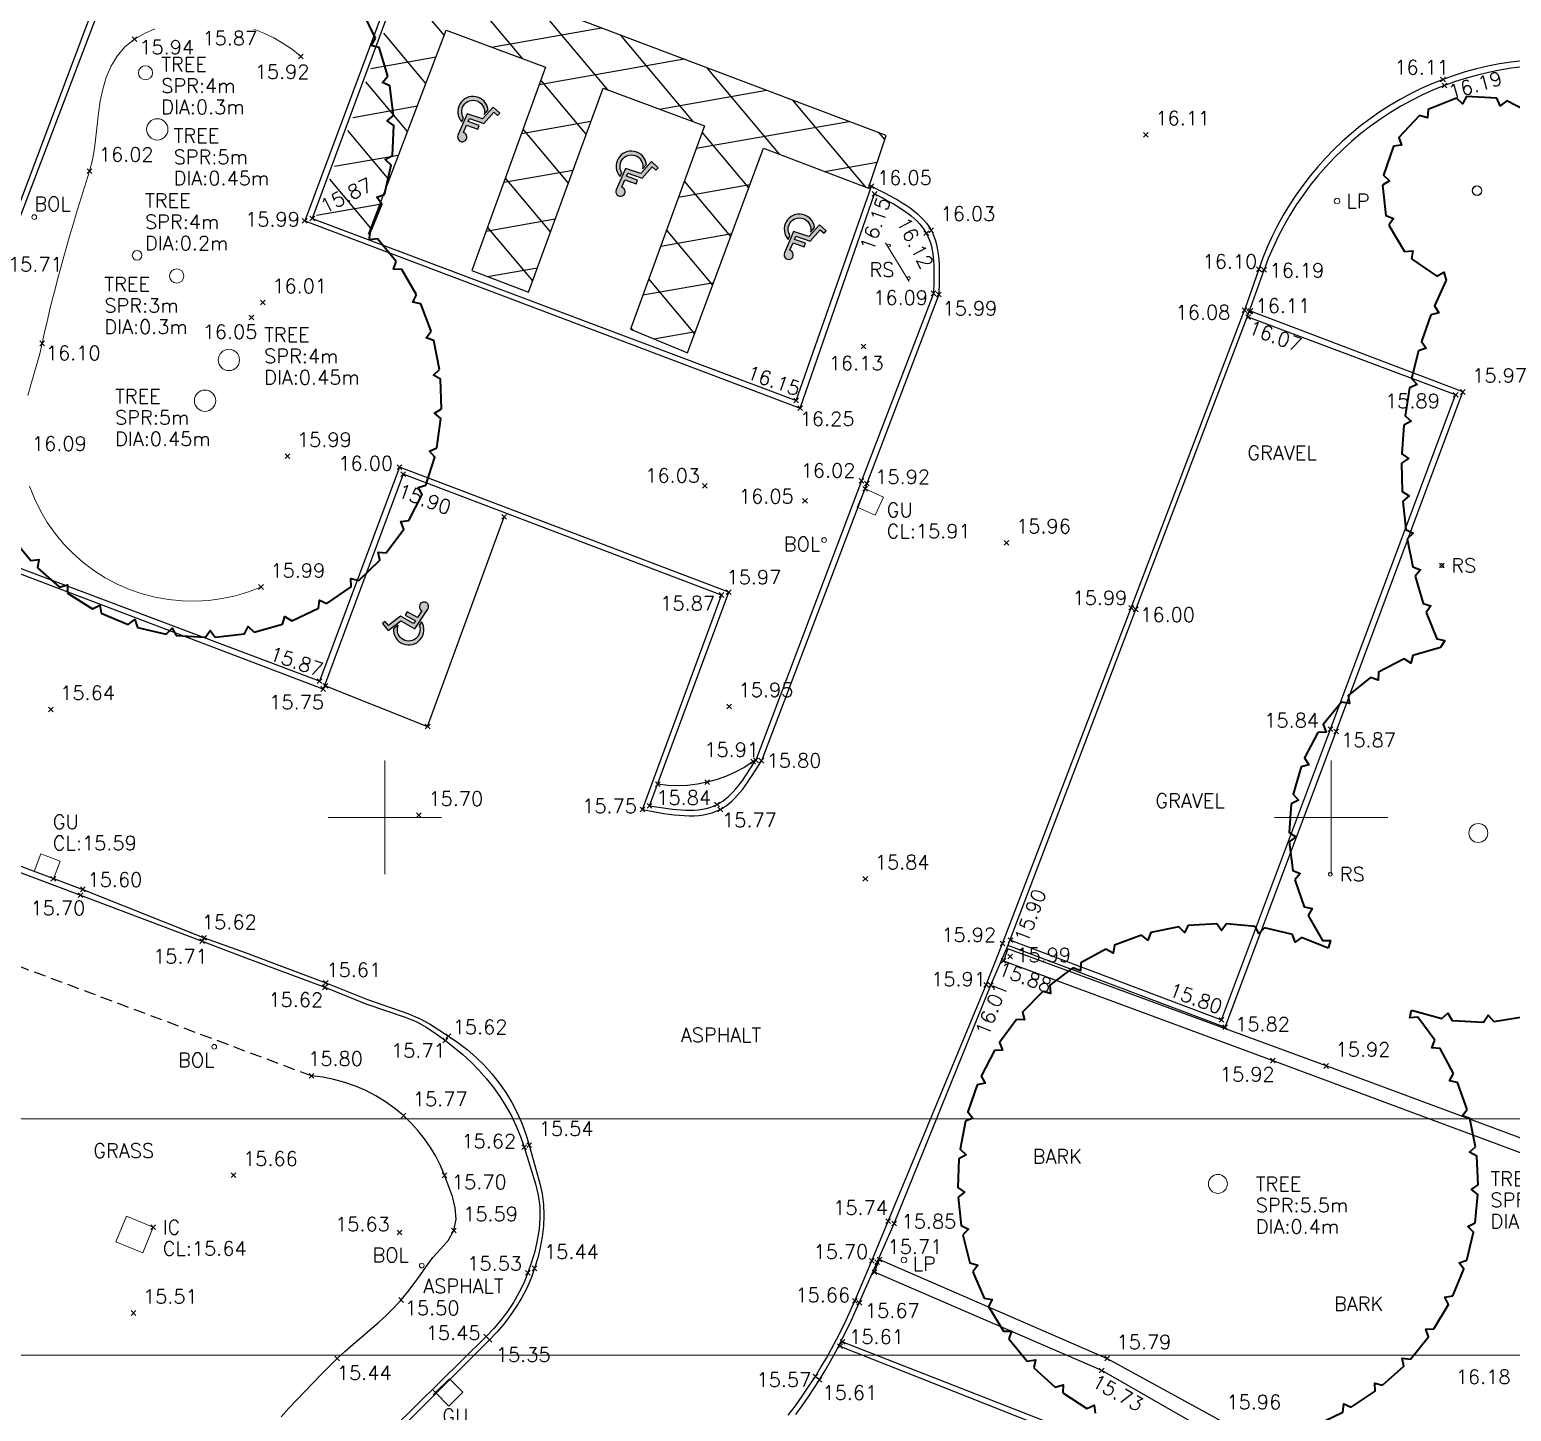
# Model space of a CAD drawing. Extents: x 521064 to 521635, y 174590 to 175241.
# Drawn here: x 521492.49 to 521523.81, y 174907.44 to 174936.65 of the extents above; entities that cross this region are included whole.
import ezdxf

# ---------------------------------------------------------------- set-up
doc = ezdxf.new("R2010")
doc.units = 0
doc.header["$PDMODE"] = 3
doc.header["$PDSIZE"] = 0.05
doc.linetypes.add('DASHED', pattern=[0.75, 0.5, -0.25])
doc.linetypes.add('HIDDEN', pattern=[0.375, 0.25, -0.125])
doc.layers.get('0').update_dxf_attribs({"linetype": 'CONTINUOUS', "lineweight": 18})
for name, color, linetype, lineweight in [('I031G_SURVEY-GRID', 7, 'CONTINUOUS', 18), ('I901G_TITLE-SHEET', 7, 'CONTINUOUS', 18), ('I910T_TXT-GEN-S', 7, 'CONTINUOUS', 13), ('I923G_SURVEY-POINT', 7, 'CONTINUOUS', 18), ('I923T_SURVEY-LEVEL', 7, 'CONTINUOUS', 13), ('I941G_TREE', 72, 'CONTINUOUS', 18), ('I941G_TREE-VEG', 6, 'CONTINUOUS', 35), ('I941T_TREE-TXT', 82, 'CONTINUOUS', 13), ('I952G_KERB', 5, 'CONTINUOUS', 25), ('I960G_COVER', 1, 'CONTINUOUS', 18), ('I960T_COVER-TXT', 1, 'CONTINUOUS', 13), ('I976G_ST-FURN', 220, 'CONTINUOUS', 18), ('I976T_ST-FURN-TXT', 220, 'CONTINUOUS', 13), ('I991G_SLOPE', 21, 'DASHED', 18)]:
    doc.layers.add(name, color=color, linetype=linetype, lineweight=lineweight)
for name, color, linetype in [('I940G_SURFACE', 200, 'HIDDEN'), ('I972G_WALL', 10, 'CONTINUOUS'), ('I997G_ROAD_MARKING', 7, 'CONTINUOUS')]:
    doc.layers.add(name, color=color, linetype=linetype)
doc.styles.add('MONOTXT', font='simplex.shx')

# ---------------------------------------------------------------- blocks, each defined once
blk = doc.blocks.new('Road Sign')
at = {"color": 0, "linetype": 'ByBlock'}
blk.add_polyline3d([(1.017, 0.036, 0), (-0.077, 0.036, 0)], dxfattribs=at)
for centre in [(0.001, -0.001), (0.923, -0.001)]:
    blk.add_circle(centre, 0.035, dxfattribs=at)

msp = doc.modelspace()

# ---------------------------------------------------------------- hatches: boundary and pattern name
at = {"layer": 'I997G_ROAD_MARKING'}
h = msp.add_hatch(dxfattribs=at)
h.set_pattern_fill('DIAMONDS', color=256, scale=0.15, angle=70, style=0)
h.paths.add_polyline_path([(521499.655, 174932.331), (521501.297, 174936.638), (521503.395, 174935.857), (521501.839, 174931.558), (521503.037, 174931.1), (521504.612, 174935.418), (521506.756, 174934.621), (521505.191, 174930.32), (521506.4, 174929.818), (521508.001, 174934.147), (521510.219, 174933.303), (521510.593, 174934.415), (521500.579, 174938.208), (521500.213, 174937.207), (521498.548, 174932.705)])
h = msp.add_hatch(color=256, dxfattribs=at)
h.paths.add_polyline_path([(521502.43, 174934.889), (521502.288, 174935.016), (521502.062, 174934.765), (521501.74, 174934.874), (521501.545, 174934.419, 0.693543), (521501.678, 174934.292, 0.696716), (521501.661, 174934.475), (521501.727, 174934.631), (521501.965, 174934.55), (521501.991, 174934.628), (521501.759, 174934.707), (521501.788, 174934.772), (521502.089, 174934.67), (521502.303, 174934.908), (521502.383, 174934.836)])
h.paths.add_polyline_path([(521502.097, 174934.861), (521502.183, 174934.957, 1.367716), (521501.625, 174934.703), (521501.662, 174934.789, -1.518743), (521502.097, 174934.861)])
h = msp.add_hatch(color=256, dxfattribs=at)
h.paths.add_polyline_path([(521505.776, 174933.734), (521505.634, 174933.861), (521505.408, 174933.61), (521505.086, 174933.719), (521504.891, 174933.264, 0.693543), (521505.024, 174933.137, 0.696716), (521505.007, 174933.32), (521505.073, 174933.476), (521505.311, 174933.395), (521505.337, 174933.473), (521505.105, 174933.552), (521505.134, 174933.617), (521505.435, 174933.515), (521505.649, 174933.753), (521505.729, 174933.681)])
h.paths.add_polyline_path([(521505.443, 174933.706), (521505.529, 174933.802, 1.367716), (521504.971, 174933.548), (521505.008, 174933.634, -1.518743), (521505.443, 174933.706)])
h = msp.add_hatch(color=256, dxfattribs=at)
h.paths.add_polyline_path([(521509.329, 174932.402), (521509.188, 174932.529), (521508.961, 174932.278), (521508.639, 174932.387), (521508.445, 174931.932, 0.693543), (521508.578, 174931.805, 0.696716), (521508.56, 174931.988), (521508.627, 174932.143), (521508.864, 174932.063), (521508.89, 174932.141), (521508.659, 174932.219), (521508.687, 174932.285), (521508.988, 174932.183), (521509.202, 174932.421), (521509.282, 174932.349)])
h.paths.add_polyline_path([(521508.996, 174932.374), (521509.082, 174932.47, 1.367716), (521508.525, 174932.216), (521508.561, 174932.302, -1.518743), (521508.996, 174932.374)])
h = msp.add_hatch(color=256, dxfattribs=at)
h.paths.add_polyline_path([(521499.953, 174924.099), (521500.069, 174923.948), (521500.337, 174924.154), (521500.634, 174923.988), (521500.908, 174924.4, 0.693543), (521500.801, 174924.549, 0.696716), (521500.785, 174924.366), (521500.691, 174924.225), (521500.472, 174924.347), (521500.432, 174924.275), (521500.645, 174924.156), (521500.605, 174924.097), (521500.328, 174924.252), (521500.074, 174924.057), (521500.009, 174924.142)])
h.paths.add_polyline_path([(521500.285, 174924.066), (521500.183, 174923.987, 1.367716), (521500.778, 174924.135), (521500.726, 174924.057, -1.518743), (521500.285, 174924.066)])

# ---------------------------------------------------------------- linework, layer by layer
at = {"layer": 'I031G_SURVEY-GRID'}
for p, q in [((521500, 174921.2), (521500, 174918.8)), ((521520, 174921.2), (521520, 174918.8)), ((521498.8, 174920), (521501.2, 174920)), ((521518.8, 174920), (521521.2, 174920))]:
    msp.add_line(p, q, dxfattribs=at)
at = {"layer": 'I901G_TITLE-SHEET'}
for points in [[(521634.62, 174908.628), (521426.02, 174908.628), (521426.02, 175072.828), (521634.62, 175072.828)], [(521634.62, 174749.428), (521426.02, 174749.428), (521426.02, 174913.628), (521634.62, 174913.628)]]:
    msp.add_lwpolyline(points, close=True, dxfattribs=at)
at = {"layer": 'I923G_SURVEY-POINT'}
for p in [(521494.709, 174936.452, 15.941), (521498.226, 174936.084, 15.922), (521522.364, 174935.6, 16.112), (521522.398, 174935.472, 16.194), (521516.085, 174934.431, 16.107), (521493.756, 174933.661, 16.017), (521510.282, 174933.341, 16.05), (521510.352, 174933.182, 16.147), (521498.467, 174932.659, 15.874), (521498.306, 174932.608, 15.986), (521511.444, 174932.347, 16.119), (521511.545, 174932.41, 16.03), (521518.47, 174931.589, 16.103), (521518.581, 174931.573, 16.189), (521511.594, 174931.077, 16.087), (521511.708, 174931.054, 15.994), (521497.422, 174930.884, 16.014), (521497.18, 174930.565, 16.052), (521518.169, 174930.723, 16.079), (521518.244, 174930.575, 16.066), (521518.27, 174930.688, 16.092), (521518.298, 174930.704, 16.114), (521492.758, 174930.021, 16.098), (521510.117, 174929.953, 16.132), (521522.631, 174928.931, 15.894), (521522.782, 174928.992, 15.969), (521508.692, 174928.812, 16.15), (521508.776, 174928.652, 16.251), (521497.943, 174927.635, 15.995), (521500.31, 174927.4, 15.996), (521500.389, 174927.257, 15.905), (521506.764, 174927.006, 16.033), (521510.074, 174927.113, 16.022), (521510.187, 174927.056, 15.919), (521508.88, 174926.693, 16.052), (521510.154, 174926.945, 15.906), (521502.519, 174926.353), (521513.141, 174925.804, 15.963), (521522.338, 174925.324, 15.852), (521497.382, 174924.869, 15.987), (521507.116, 174924.7, 15.873), (521507.267, 174924.758, 15.975), (521515.775, 174924.429, 15.988), (521515.869, 174924.397, 16.004), (521498.62, 174922.881, 15.866), (521498.698, 174922.713, 15.746), (521498.745, 174922.78), (521492.939, 174922.282, 15.641), (521507.276, 174922.344, 15.947), (521500.905, 174921.919), (521519.984, 174921.863, 15.836), (521520.107, 174921.813, 15.873), (521507.784, 174921.179, 15.894), (521507.838, 174921.21, 15.91), (521507.957, 174921.198, 15.802), (521506.814, 174920.741, 15.841), (521505.767, 174920.699, 15.852), (521505.445, 174920.164, 15.746), (521505.595, 174920.244, 15.844), (521507.02, 174920.271, 15.863), (521507.09, 174920.168, 15.77), (521500.721, 174920.044, 15.699), (521492.994, 174918.702, 15.592), (521510.155, 174918.701, 15.838), (521493.566, 174918.354, 15.696), (521493.617, 174918.478, 15.604), (521496.14, 174917.38, 15.713), (521496.181, 174917.453, 15.617), (521513.053, 174917.334, 15.92), (521513.221, 174917.405, 15.901), (521513.074, 174916.966, 15.878), (521513.215, 174917.057, 15.989), (521498.731, 174916.407, 15.621), (521498.753, 174916.499, 15.611), (521512.71, 174916.458, 15.913), (521512.805, 174916.455, 16.009), (521517.684, 174915.718, 15.797), (521517.761, 174915.562, 15.824), (521501.279, 174915.283, 15.71), (521501.342, 174915.377, 15.619), (521518.767, 174914.858, 15.918), (521498.448, 174914.534, 15.8), (521519.894, 174914.744, 15.92), (521500.392, 174913.694, 15.768), (521502.946, 174913.028, 15.616), (521503.053, 174913.069, 15.536), (521496.803, 174912.434, 15.663), (521501.261, 174912.433, 15.7), (521495.105, 174911.335, 15.639), (521510.636, 174911.464, 15.74), (521510.766, 174911.414, 15.851), (521500.31, 174911.223, 15.629), (521501.456, 174911.264, 15.588), (521503.165, 174910.467, 15.438), (521510.292, 174910.623, 15.703), (521510.346, 174910.385, 15.682), (521510.404, 174910.594, 15.724), (521510.453, 174910.651, 15.708), (521503.021, 174910.369, 15.53), (521500.344, 174909.797, 15.495), (521509.932, 174909.78, 15.659), (521494.689, 174909.522, 15.513), (521510.028, 174909.739, 15.667), (521502.142, 174909.027, 15.448), (521502.212, 174908.955, 15.35), (521509.619, 174908.823, 15.609), (521509.67, 174908.911, 15.614), (521498.995, 174908.558, 15.436), (521515.265, 174908.559, 15.793), (521515.15, 174908.304, 15.727), (521509.099, 174908.182, 15.573), (521509.185, 174908.111, 15.613), (521501.071, 174907.842, 15.281)]:
    msp.add_point(p, dxfattribs=at)
at = {"layer": 'I940G_SURFACE'}
for points in [[(521507.784, 174921.179, 15.894), (521507.605, 174921.062, 15.883), (521507.417, 174920.959, 15.873), (521507.222, 174920.871, 15.862), (521507.021, 174920.798, 15.852), (521506.814, 174920.741, 15.841), (521506.607, 174920.701, 15.843), (521506.398, 174920.676, 15.845), (521506.187, 174920.668, 15.847), (521505.977, 174920.676, 15.85), (521505.767, 174920.699, 15.852)], [(521497.807, 174907.328, 15.385), (521497.972, 174907.507, 15.392), (521498.139, 174907.686, 15.4), (521498.307, 174907.864, 15.407), (521498.476, 174908.04, 15.414), (521498.647, 174908.215, 15.421), (521498.82, 174908.388, 15.429), (521498.995, 174908.558, 15.436), (521499.162, 174908.714, 15.443), (521499.334, 174908.865, 15.451), (521499.509, 174909.014, 15.458), (521499.683, 174909.163, 15.465), (521499.856, 174909.313, 15.473), (521500.025, 174909.468, 15.48), (521500.189, 174909.628, 15.488), (521500.344, 174909.797, 15.495), (521500.486, 174909.97, 15.503), (521500.621, 174910.149, 15.512), (521500.752, 174910.33, 15.52), (521500.883, 174910.512, 15.528), (521501.016, 174910.692, 15.537), (521501.175, 174910.872, 15.554), (521501.336, 174911.054, 15.571), (521501.456, 174911.264, 15.588), (521501.504, 174911.503, 15.611), (521501.489, 174911.746, 15.633), (521501.43, 174911.983, 15.655), (521501.348, 174912.21, 15.678), (521501.261, 174912.433, 15.7), (521501.176, 174912.637, 15.71), (521501.077, 174912.834, 15.719), (521500.964, 174913.024, 15.729), (521500.838, 174913.205, 15.739), (521500.7, 174913.378, 15.749), (521500.551, 174913.541, 15.759), (521500.392, 174913.694, 15.768), (521500.209, 174913.847, 15.772), (521500.014, 174913.988, 15.775), (521499.81, 174914.113, 15.779), (521499.598, 174914.224, 15.782), (521499.378, 174914.319, 15.786), (521499.152, 174914.398, 15.789), (521498.921, 174914.461, 15.793), (521498.686, 174914.506, 15.796), (521498.448, 174914.534, 15.8), (521490.526, 174917.503, 15.774)]]:
    msp.add_polyline3d(points, dxfattribs=at)
at = {"layer": 'I941G_TREE'}
for centre, radius in [((521494.942, 174935.74), 0.15), ((521495.19, 174934.544), 0.225), ((521523.082, 174933.25), 0.1), ((521523.084, 174933.247), 0.1), ((521494.763, 174931.881), 0.1), ((521495.602, 174931.444), 0.15), ((521496.704, 174929.67), 0.225), ((521496.2, 174928.808), 0.225), ((521523.11, 174919.669), 0.2), ((521517.607, 174912.251), 0.2)]:
    msp.add_circle(centre, radius, dxfattribs=at)
at = {"layer": 'I941G_TREE-VEG'}
for points in [[(521499.805, 174936.469), (521499.525, 174937.035), (521499.352, 174937.053), (521499.416, 174937.215)], [(521500.062, 174935.667), (521499.882, 174936.273), (521499.714, 174936.32), (521499.805, 174936.469)], [(521500.181, 174934.834), (521500.105, 174935.461), (521499.947, 174935.536), (521500.062, 174935.667)], [(521522.646, 174935.202), (521522.048, 174934.961), (521522.036, 174934.787), (521521.87, 174934.84)], [(521523.503, 174935.205), (521522.859, 174935.237), (521522.775, 174935.084), (521522.646, 174935.202)], [(521524.282, 174934.85), (521523.711, 174935.148), (521523.571, 174935.044), (521523.503, 174935.205)], [(521500.159, 174933.993), (521500.189, 174934.624), (521500.046, 174934.724), (521500.181, 174934.834)], [(521521.87, 174934.84), (521521.427, 174934.371), (521521.489, 174934.208), (521521.316, 174934.187)], [(521499.996, 174933.167), (521500.132, 174933.784), (521500.008, 174933.907), (521500.159, 174933.993)], [(521521.316, 174934.187), (521521.109, 174933.576), (521521.234, 174933.454), (521521.086, 174933.361)], [(521521.086, 174933.361), (521521.154, 174932.72), (521521.318, 174932.661), (521521.222, 174932.516)], [(521499.697, 174932.381), (521499.934, 174932.966), (521499.833, 174933.108), (521499.996, 174933.167)], [(521500.24, 174931.754), (521499.843, 174932.232), (521499.671, 174932.209), (521499.697, 174932.381)], [(521521.222, 174932.516), (521521.552, 174931.962), (521521.726, 174931.977), (521521.7, 174931.805)], [(521500.671, 174931.046), (521500.358, 174931.583), (521500.185, 174931.589), (521500.24, 174931.754)], [(521521.7, 174931.805), (521522.231, 174931.44), (521522.383, 174931.526), (521522.431, 174931.359)], [(521522.431, 174931.359), (521522.181, 174930.811), (521522.273, 174930.665), (521522.106, 174930.624)], [(521500.979, 174930.276), (521500.76, 174930.858), (521500.59, 174930.892), (521500.671, 174931.046)], [(521522.106, 174930.624), (521521.906, 174930.056), (521522.01, 174929.92), (521521.848, 174929.864)], [(521501.156, 174929.466), (521501.036, 174930.077), (521500.874, 174930.138), (521500.979, 174930.276)], [(521521.848, 174929.864), (521521.699, 174929.28), (521521.815, 174929.153), (521521.658, 174929.083)], [(521501.197, 174928.638), (521501.179, 174929.26), (521501.03, 174929.348), (521501.156, 174929.466)], [(521521.658, 174929.083), (521521.562, 174928.489), (521521.689, 174928.373), (521521.538, 174928.289)], [(521501.1, 174927.815), (521501.186, 174928.431), (521501.052, 174928.542), (521501.197, 174928.638)], [(521521.538, 174928.289), (521521.496, 174927.688), (521521.632, 174927.584), (521521.49, 174927.487)], [(521500.869, 174927.019), (521501.055, 174927.612), (521500.942, 174927.744), (521501.1, 174927.815)], [(521521.49, 174927.487), (521521.501, 174926.885), (521521.647, 174926.794), (521521.514, 174926.685)], [(521500.509, 174926.272), (521500.791, 174926.827), (521500.701, 174926.975), (521500.869, 174927.019)], [(521521.514, 174926.685), (521521.579, 174926.086), (521521.732, 174926.007), (521521.609, 174925.887)], [(521500.031, 174925.595), (521500.4, 174926.095), (521500.336, 174926.257), (521500.509, 174926.272)], [(521492.124, 174925.911), (521492.516, 174925.427), (521492.688, 174925.448), (521492.659, 174925.277)], [(521521.609, 174925.887), (521521.727, 174925.296), (521521.886, 174925.232), (521521.775, 174925.101)], [(521499.447, 174925.006), (521499.894, 174925.439), (521499.858, 174925.608), (521500.031, 174925.595)], [(521492.659, 174925.277), (521493.125, 174924.865), (521493.291, 174924.914), (521493.291, 174924.741)], [(521498.775, 174924.522), (521499.287, 174924.875), (521499.279, 174925.048), (521499.447, 174925.006)], [(521521.775, 174925.101), (521521.945, 174924.523), (521522.109, 174924.473), (521522.01, 174924.333)], [(521493.291, 174924.741), (521493.818, 174924.411), (521493.974, 174924.487), (521494.003, 174924.316)], [(521498.031, 174924.155), (521498.595, 174924.419), (521498.616, 174924.591), (521498.775, 174924.522)], [(521494.003, 174924.316), (521494.578, 174924.078), (521494.719, 174924.179), (521494.775, 174924.015)], [(521497.237, 174923.916), (521497.837, 174924.083), (521497.886, 174924.249), (521498.031, 174924.155)], [(521522.01, 174924.333), (521522.231, 174923.773), (521522.399, 174923.738), (521522.313, 174923.589)], [(521494.775, 174924.015), (521495.381, 174923.875), (521495.504, 174923.998), (521495.587, 174923.845)], [(521495.587, 174923.845), (521496.208, 174923.808), (521496.308, 174923.949), (521496.415, 174923.812)], [(521496.415, 174923.812), (521497.034, 174923.878), (521497.109, 174924.033), (521497.237, 174923.916)], [(521522.313, 174923.589), (521521.729, 174923.424), (521521.686, 174923.257), (521521.541, 174923.349)], [(521521.541, 174923.349), (521521.002, 174923.069), (521520.993, 174922.898), (521520.833, 174922.958)], [(521520.833, 174922.958), (521520.361, 174922.576), (521520.387, 174922.406), (521520.218, 174922.433)], [(521520.218, 174922.433), (521519.833, 174921.964), (521519.893, 174921.803), (521519.721, 174921.795)], [(521519.721, 174921.795), (521519.439, 174921.258), (521519.529, 174921.112), (521519.363, 174921.07)], [(521519.363, 174921.07), (521519.194, 174920.487), (521519.312, 174920.363), (521519.158, 174920.288)], [(521519.158, 174920.288), (521519.11, 174919.683), (521519.25, 174919.585), (521519.114, 174919.481)], [(521519.114, 174919.481), (521519.189, 174918.878), (521519.346, 174918.811), (521519.234, 174918.681)], [(521519.234, 174918.681), (521519.428, 174918.106), (521519.596, 174918.071), (521519.512, 174917.922)], [(521516.781, 174917.689), (521516.187, 174917.565), (521516.129, 174917.403), (521515.993, 174917.509)], [(521517.586, 174917.751), (521516.981, 174917.716), (521516.899, 174917.564), (521516.781, 174917.689)], [(521518.392, 174917.695), (521517.789, 174917.748), (521517.685, 174917.611), (521517.586, 174917.751)], [(521519.181, 174917.521), (521518.592, 174917.663), (521518.47, 174917.542), (521518.392, 174917.695)], [(521519.512, 174917.922), (521519.817, 174917.397), (521519.989, 174917.397), (521519.937, 174917.234)], [(521515.993, 174917.509), (521515.424, 174917.3), (521515.39, 174917.131), (521515.24, 174917.216)], [(521519.937, 174917.234), (521519.374, 174917.46), (521519.236, 174917.358), (521519.181, 174917.521)], [(521515.24, 174917.216), (521514.708, 174916.925), (521514.699, 174916.754), (521514.538, 174916.816)], [(521514.538, 174916.816), (521514.055, 174916.45), (521514.071, 174916.279), (521513.903, 174916.317)], [(521513.903, 174916.317), (521513.478, 174915.884), (521513.519, 174915.717), (521513.347, 174915.73)], [(521522.194, 174915.287), (521521.832, 174915.773), (521521.66, 174915.759), (521521.699, 174915.926)], [(521521.699, 174915.926), (521522.337, 174915.745), (521522.469, 174915.863), (521522.555, 174915.708)], [(521522.555, 174915.708), (521523.218, 174915.671), (521523.32, 174915.815), (521523.438, 174915.683)], [(521523.438, 174915.683), (521524.093, 174915.792), (521524.161, 174915.955), (521524.306, 174915.852)], [(521513.347, 174915.73), (521512.99, 174915.24), (521513.055, 174915.081), (521512.883, 174915.069)], [(521522.589, 174914.582), (521522.302, 174915.116), (521522.13, 174915.127), (521522.194, 174915.287)], [(521512.883, 174915.069), (521512.602, 174914.532), (521512.69, 174914.384), (521512.522, 174914.346)], [(521522.877, 174913.827), (521522.671, 174914.398), (521522.503, 174914.433), (521522.589, 174914.582)], [(521512.522, 174914.346), (521512.322, 174913.774), (521512.43, 174913.64), (521512.27, 174913.578)], [(521512.27, 174913.578), (521512.156, 174912.983), (521512.283, 174912.867), (521512.133, 174912.782)], [(521523.051, 174913.038), (521522.931, 174913.633), (521522.77, 174913.693), (521522.877, 174913.827)], [(521523.107, 174912.232), (521523.076, 174912.838), (521522.925, 174912.921), (521523.051, 174913.038)], [(521512.133, 174912.782), (521512.108, 174912.177), (521512.25, 174912.08), (521512.114, 174911.974)], [(521523.045, 174911.427), (521523.103, 174912.03), (521522.966, 174912.134), (521523.107, 174912.232)], [(521512.114, 174911.974), (521512.178, 174911.372), (521512.333, 174911.297), (521512.214, 174911.173)], [(521522.866, 174910.639), (521523.011, 174911.228), (521522.891, 174911.351), (521523.045, 174911.427)], [(521512.214, 174911.173), (521512.365, 174910.586), (521512.53, 174910.534), (521512.43, 174910.394)], [(521522.573, 174909.886), (521522.803, 174910.447), (521522.702, 174910.586), (521522.866, 174910.639)], [(521512.43, 174910.394), (521512.666, 174909.836), (521512.836, 174909.809), (521512.758, 174909.656)], [(521522.172, 174909.184), (521522.482, 174909.705), (521522.403, 174909.858), (521522.573, 174909.886)], [(521512.758, 174909.656), (521513.073, 174909.138), (521513.245, 174909.136), (521513.191, 174908.973)], [(521521.674, 174908.548), (521522.057, 174909.018), (521522.001, 174909.181), (521522.172, 174909.184)], [(521513.191, 174908.973), (521513.578, 174908.507), (521513.749, 174908.531), (521513.719, 174908.362)], [(521521.087, 174907.993), (521521.535, 174908.401), (521521.503, 174908.57), (521521.674, 174908.548)], [(521513.719, 174908.362), (521514.17, 174907.957), (521514.335, 174908.006), (521514.331, 174907.834)], [(521520.426, 174907.529), (521520.929, 174907.868), (521520.922, 174908.039), (521521.087, 174907.993)], [(521514.331, 174907.834), (521514.837, 174907.5), (521514.993, 174907.572), (521515.013, 174907.402)], [(521519.704, 174907.167), (521520.25, 174907.428), (521520.269, 174907.599), (521520.426, 174907.529)]]:
    msp.add_lwpolyline(points, dxfattribs=at)
at = {"layer": 'I952G_KERB'}
for points in [[(521500.389, 174927.257, 15.905), (521498.698, 174922.713, 15.746), (521491.539, 174925.429, 15.629), (521491.335, 174925.523, 15.629), (521491.145, 174925.642, 15.628), (521490.972, 174925.783, 15.628), (521490.816, 174925.944, 15.627), (521490.679, 174926.121, 15.627), (521490.562, 174926.312, 15.626), (521490.465, 174926.513, 15.626), (521490.388, 174926.723, 15.623), (521490.334, 174926.941, 15.621), (521490.304, 174927.163, 15.618), (521490.298, 174927.387, 15.616), (521490.317, 174927.611, 15.613), (521490.361, 174927.831, 15.611), (521490.428, 174928.045, 15.608), (521491.915, 174931.988, 15.604), (521493.927, 174937.351, 15.6)], [(521500.31, 174927.4, 15.996), (521498.62, 174922.881, 15.866), (521491.58, 174925.531, 15.733), (521491.355, 174925.637, 15.732), (521491.149, 174925.777, 15.731), (521490.965, 174925.946, 15.729), (521490.807, 174926.138, 15.728), (521490.674, 174926.349, 15.727), (521490.568, 174926.573, 15.725), (521490.49, 174926.802, 15.723), (521490.442, 174927.04, 15.721), (521490.424, 174927.282, 15.719), (521490.436, 174927.524, 15.717), (521490.478, 174927.763, 15.715), (521490.548, 174927.995, 15.712), (521492.019, 174931.967, 15.707), (521494.042, 174937.286, 15.693)], [(521500.006, 174937.162, 15.857), (521498.306, 174932.608, 15.986), (521508.776, 174928.652, 16.251), (521510.352, 174933.182, 16.147)], [(521500.156, 174937.229, 15.767), (521498.467, 174932.659, 15.874), (521508.692, 174928.812, 16.15), (521510.282, 174933.341, 16.05)], [(521524.047, 174935.993, 16.12), (521523.801, 174935.964, 16.119), (521523.556, 174935.926, 16.118), (521523.313, 174935.879, 16.117), (521523.072, 174935.823, 16.116), (521522.833, 174935.758, 16.114), (521522.597, 174935.683, 16.113), (521522.364, 174935.6, 16.112), (521522.13, 174935.507, 16.112), (521521.901, 174935.405, 16.111), (521521.676, 174935.295, 16.111), (521521.455, 174935.175, 16.111), (521521.239, 174935.048, 16.11), (521521.027, 174934.912, 16.11), (521520.822, 174934.769, 16.109), (521520.621, 174934.617, 16.109), (521520.427, 174934.458, 16.109), (521520.239, 174934.292, 16.108), (521520.057, 174934.119, 16.108), (521519.883, 174933.938, 16.107), (521519.715, 174933.752, 16.107), (521519.554, 174933.559, 16.106), (521519.401, 174933.36, 16.106), (521519.256, 174933.155, 16.106), (521519.118, 174932.945, 16.105), (521518.989, 174932.73, 16.105), (521518.868, 174932.51, 16.104), (521518.755, 174932.286, 16.104), (521518.651, 174932.057, 16.103), (521518.556, 174931.825, 16.103), (521518.47, 174931.589, 16.103)], [(521524.047, 174935.865, 16.205), (521523.806, 174935.835, 16.203), (521523.567, 174935.797, 16.202), (521523.328, 174935.749, 16.2), (521523.092, 174935.693, 16.199), (521522.858, 174935.628, 16.197), (521522.626, 174935.554, 16.196), (521522.398, 174935.472, 16.194), (521522.161, 174935.376, 16.194), (521521.927, 174935.271, 16.194), (521521.698, 174935.157, 16.193), (521521.474, 174935.034, 16.193), (521521.255, 174934.902, 16.193), (521521.041, 174934.762, 16.193), (521520.832, 174934.613, 16.193), (521520.63, 174934.456, 16.192), (521520.434, 174934.292, 16.192), (521520.244, 174934.12, 16.192), (521520.062, 174933.941, 16.192), (521519.886, 174933.754, 16.191), (521519.718, 174933.561, 16.191), (521519.558, 174933.362, 16.191), (521519.406, 174933.156, 16.191), (521519.262, 174932.945, 16.191), (521519.126, 174932.728, 16.19), (521518.999, 174932.506, 16.19), (521518.881, 174932.279, 16.19), (521518.772, 174932.047, 16.19), (521518.672, 174931.812, 16.19), (521518.581, 174931.573, 16.189)], [(521518.47, 174931.589, 16.103), (521518.169, 174930.723, 16.079)], [(521518.27, 174930.688, 16.092), (521518.581, 174931.573, 16.189)], [(521511.594, 174931.077, 16.087), (521510.074, 174927.113, 16.022), (521507.838, 174921.21, 15.91)], [(521511.708, 174931.054, 15.994), (521510.187, 174927.056, 15.919), (521507.957, 174921.198, 15.802)], [(521508.525, 174907.363, 15.538), (521508.676, 174907.562, 15.547), (521508.822, 174907.765, 15.556), (521508.963, 174907.972, 15.564), (521509.099, 174908.182, 15.573), (521509.217, 174908.374, 15.584), (521509.331, 174908.568, 15.595), (521509.441, 174908.765, 15.605), (521509.547, 174908.964, 15.616), (521509.649, 174909.166, 15.627), (521509.748, 174909.369, 15.638), (521509.842, 174909.574, 15.649), (521509.932, 174909.78, 15.659), (521510.292, 174910.623, 15.703), (521510.636, 174911.464, 15.74), (521512.71, 174916.458, 15.913), (521513.053, 174917.334, 15.92), (521515.775, 174924.429, 15.988), (521518.169, 174930.723, 16.079)], [(521508.689, 174907.379, 15.577), (521508.819, 174907.559, 15.586), (521508.944, 174907.741, 15.595), (521509.067, 174907.925, 15.604), (521509.185, 174908.111, 15.613), (521509.304, 174908.307, 15.62), (521509.419, 174908.506, 15.627), (521509.529, 174908.707, 15.633), (521509.636, 174908.91, 15.64), (521509.739, 174909.115, 15.647), (521509.838, 174909.322, 15.654), (521509.935, 174909.53, 15.661), (521510.028, 174909.739, 15.667), (521510.404, 174910.594, 15.724), (521510.766, 174911.414, 15.851), (521512.805, 174916.455, 16.009), (521513.167, 174917.284, 15.934), (521515.869, 174924.397, 16.004), (521518.27, 174930.688, 16.092)], [(521513.178, 174917.291, 15.941), (521517.761, 174915.562, 15.824), (521520.107, 174921.813, 15.873), (521522.782, 174928.992, 15.969), (521518.298, 174930.704, 16.114)], [(521513.221, 174917.405, 15.901), (521517.684, 174915.718, 15.797), (521519.984, 174921.863, 15.836), (521522.631, 174928.931, 15.894), (521518.244, 174930.575, 16.066)], [(521505.595, 174920.244, 15.844), (521507.267, 174924.758, 15.975), (521500.31, 174927.4, 15.996)], [(521505.445, 174920.164, 15.746), (521507.116, 174924.7, 15.873), (521500.389, 174927.257, 15.905)], [(521486.305, 174921.087, 15.615), (521493.566, 174918.354, 15.696), (521496.14, 174917.38, 15.713), (521497.008, 174917.05, 15.619), (521498.731, 174916.407, 15.621), (521499.6, 174916.055, 15.719), (521500.453, 174915.769, 15.712), (521500.676, 174915.678, 15.712), (521500.886, 174915.559, 15.711), (521501.085, 174915.425, 15.71), (521501.279, 174915.283, 15.71), (521501.467, 174915.138, 15.702), (521501.649, 174914.985, 15.694), (521501.823, 174914.824, 15.686), (521501.989, 174914.654, 15.679), (521502.146, 174914.475, 15.671), (521502.294, 174914.289, 15.663), (521502.432, 174914.096, 15.655), (521502.559, 174913.895, 15.647), (521502.675, 174913.687, 15.64), (521502.778, 174913.473, 15.632), (521502.869, 174913.253, 15.624), (521502.946, 174913.028, 15.616), (521503.186, 174912.251, 15.61), (521503.243, 174912.016, 15.6), (521503.273, 174911.777, 15.59), (521503.277, 174911.536, 15.58), (521503.259, 174911.296, 15.57), (521503.221, 174911.059, 15.56), (521503.167, 174910.825, 15.55), (521503.1, 174910.595, 15.54), (521503.021, 174910.369, 15.53), (521502.934, 174910.155, 15.518), (521502.832, 174909.948, 15.506), (521502.718, 174909.747, 15.495), (521502.59, 174909.555, 15.483), (521502.452, 174909.37, 15.471), (521502.302, 174909.194, 15.46), (521502.142, 174909.027, 15.448), (521498.22, 174905.155, 15.29)], [(521486.364, 174921.199, 15.521), (521493.617, 174918.478, 15.604), (521496.181, 174917.453, 15.617), (521497.051, 174917.144, 15.61), (521498.753, 174916.499, 15.611), (521499.634, 174916.148, 15.624), (521500.488, 174915.85, 15.616), (521500.75, 174915.744, 15.617), (521500.945, 174915.638, 15.618), (521501.143, 174915.506, 15.619), (521501.342, 174915.377, 15.619), (521501.546, 174915.241, 15.612), (521501.74, 174915.092, 15.605), (521501.925, 174914.931, 15.598), (521502.1, 174914.759, 15.592), (521502.263, 174914.577, 15.585), (521502.415, 174914.384, 15.578), (521502.554, 174914.183, 15.571), (521502.681, 174913.973, 15.564), (521502.795, 174913.756, 15.557), (521502.895, 174913.533, 15.55), (521502.981, 174913.303, 15.543), (521503.053, 174913.069, 15.536), (521503.273, 174912.262, 15.52), (521503.322, 174912.039, 15.509), (521503.351, 174911.813, 15.499), (521503.359, 174911.585, 15.489), (521503.35, 174911.357, 15.479), (521503.324, 174911.13, 15.468), (521503.283, 174910.906, 15.458), (521503.23, 174910.685, 15.448), (521503.165, 174910.467, 15.438), (521503.089, 174910.255, 15.427), (521502.998, 174910.048, 15.416), (521502.894, 174909.848, 15.405), (521502.778, 174909.654, 15.394), (521502.651, 174909.468, 15.383), (521502.514, 174909.289, 15.372), (521502.367, 174909.118, 15.361), (521502.212, 174908.955, 15.35), (521498.333, 174905.072, 15.183)], [(521509.67, 174908.911, 15.614), (521514.227, 174907.129, 15.668), (521510.647, 174902.107, 15.499), (521505.601, 174897.307, 15.344), (521502.926, 174901.09, 15.249)], [(521509.619, 174908.823, 15.609), (521514.083, 174907.055, 15.65), (521510.523, 174902.174, 15.453), (521505.606, 174897.473, 15.325), (521503.004, 174901.175, 15.242)]]:
    msp.add_polyline3d(points, dxfattribs=at)
for points in [[(521510.282, 174933.341, 16.05), (521511.545, 174932.41, 16.03), (521511.708, 174931.054, 15.994)], [(521510.352, 174933.182, 16.147), (521511.444, 174932.347, 16.119), (521511.594, 174931.077, 16.087)], [(521505.445, 174920.164, 15.746), (521507.09, 174920.168, 15.77), (521507.957, 174921.198, 15.802)], [(521505.595, 174920.244, 15.844), (521507.02, 174920.271, 15.863), (521507.838, 174921.21, 15.91)]]:
    msp.add_spline(points, degree=3, dxfattribs=at)
at = {"layer": 'I960G_COVER'}
for points in [[(521510.154, 174926.945, 15.906), (521510.539, 174926.772, 15.912), (521510.364, 174926.385, 15.913), (521509.979, 174926.558, 15.907)], [(521492.994, 174918.702, 15.592), (521492.588, 174918.858, 15.597), (521492.731, 174919.231, 15.597), (521493.137, 174919.076, 15.592)], [(521495.105, 174911.335, 15.639), (521494.539, 174911.569, 15.644), (521494.316, 174911.029, 15.616), (521494.882, 174910.795, 15.612)], [(521501.071, 174907.842, 15.281), (521501.368, 174908.133, 15.292), (521501.648, 174907.848, 15.292), (521501.351, 174907.556, 15.281)]]:
    msp.add_polyline3d(points, close=True, dxfattribs=at)
at = {"layer": 'I972G_WALL'}
for points in [[(521527.267, 174912.005, 15.995), (521519.894, 174914.744, 15.92), (521513.166, 174917.218, 15.848), (521513.074, 174916.966, 15.878), (521518.767, 174914.858, 15.918), (521527.136, 174911.746, 16.09)], [(521534.859, 174903.109, 16.252), (521532.999, 174898.668, 16.264), (521528.925, 174900.594, 16.282), (521524.172, 174902.968, 16.23), (521519.711, 174905.69, 16.056), (521515.15, 174908.304, 15.727), (521510.346, 174910.385, 15.682), (521510.453, 174910.651, 15.708), (521515.265, 174908.559, 15.793), (521517.587, 174907.289, 15.962), (521519.86, 174905.936, 16.075), (521524.333, 174903.205, 16.255), (521531.309, 174899.797, 16.242), (521532.853, 174899.054, 16.298), (521534.591, 174903.204, 16.263)]]:
    msp.add_polyline3d(points, dxfattribs=at)
at = {"layer": 'I976G_ST-FURN'}
for centre, radius in [((521520.124, 174933.029, 16.165), 0.06), ((521492.59, 174932.689, 15.777), 0.05), ((521509.284, 174925.86, 15.967), 0.05), ((521522.338, 174925.324, 15.852), 0.04), ((521519.983, 174918.799, 15.812), 0.04), ((521496.395, 174915.15, 15.791), 0.05), ((521500.779, 174910.525, 15.503), 0.05), ((521510.972, 174910.642, 15.745), 0.06)]:
    msp.add_circle(centre, radius, dxfattribs=at)
at = {"layer": 'I991G_SLOPE'}
for points in [[(521495.138, 174936.669, 15.921), (521494.917, 174936.573, 15.931), (521494.709, 174936.452, 15.941), (521494.507, 174936.288, 15.948), (521494.343, 174936.093, 15.954), (521494.212, 174935.875, 15.96), (521494.112, 174935.64, 15.967), (521494.038, 174935.393, 15.973), (521493.985, 174935.141, 15.979), (521493.948, 174934.886, 15.986), (521493.919, 174934.632, 15.992), (521493.892, 174934.383, 15.998), (521493.861, 174934.137, 16.005), (521493.818, 174933.897, 16.011), (521493.756, 174933.661, 16.017), (521493.686, 174933.436, 16.022), (521493.617, 174933.21, 16.027), (521493.547, 174932.985, 16.032), (521493.479, 174932.759, 16.037), (521493.411, 174932.533, 16.043), (521493.344, 174932.306, 16.048), (521493.278, 174932.08, 16.053), (521493.214, 174931.853, 16.058), (521493.15, 174931.625, 16.063), (521493.089, 174931.397, 16.068), (521493.029, 174931.169, 16.073), (521492.97, 174930.94, 16.078), (521492.914, 174930.711, 16.083), (521492.86, 174930.482, 16.088), (521492.807, 174930.251, 16.093), (521492.758, 174930.021, 16.098), (521492.706, 174929.799, 16.097), (521492.647, 174929.579, 16.097), (521492.583, 174929.36, 16.096), (521492.519, 174929.14, 16.095), (521492.457, 174928.918, 16.094)], [(521498.226, 174936.084, 15.922), (521498.045, 174936.229, 15.916), (521497.854, 174936.361, 15.91), (521497.654, 174936.477, 15.904), (521497.445, 174936.579, 15.899), (521497.229, 174936.664, 15.893)], [(521492.489, 174927.001, 16.079), (521492.595, 174926.737, 16.075), (521492.721, 174926.481, 16.07), (521492.866, 174926.236, 16.066), (521493.03, 174926.003, 16.062), (521493.211, 174925.783, 16.057), (521493.41, 174925.578, 16.053), (521493.623, 174925.39, 16.049), (521493.851, 174925.218, 16.044), (521494.091, 174925.065, 16.04), (521494.343, 174924.931, 16.035), (521494.604, 174924.817, 16.031), (521494.873, 174924.724, 16.027), (521495.149, 174924.653, 16.022), (521495.429, 174924.602, 16.018), (521495.713, 174924.574, 16.014), (521495.998, 174924.569, 16.009), (521496.282, 174924.585, 16.005), (521496.565, 174924.623, 16), (521496.843, 174924.684, 15.996), (521497.116, 174924.766, 15.992), (521497.382, 174924.869, 15.987)]]:
    msp.add_polyline3d(points, dxfattribs=at)
at = {"layer": 'I997G_ROAD_MARKING'}
for points in [[(521499.655, 174932.331), (521501.297, 174936.638), (521503.395, 174935.857), (521501.839, 174931.558), (521503.037, 174931.1), (521504.612, 174935.418), (521506.756, 174934.621), (521505.191, 174930.32), (521506.4, 174929.818), (521508.001, 174934.147), (521510.219, 174933.303), (521510.593, 174934.415), (521500.579, 174938.208), (521500.213, 174937.207)], [(521498.745, 174922.78), (521500.905, 174921.919), (521502.519, 174926.353)]]:
    msp.add_lwpolyline(points, dxfattribs=at)
for points in [[(521502.097, 174934.861), (521502.183, 174934.957, 1.367716), (521501.625, 174934.703), (521501.662, 174934.789, -1.518743), (521502.097, 174934.861)], [(521502.43, 174934.889), (521502.288, 174935.016), (521502.062, 174934.765), (521501.74, 174934.874), (521501.545, 174934.419, 0.693543), (521501.678, 174934.292, 0.696716), (521501.661, 174934.475), (521501.727, 174934.631), (521501.965, 174934.55), (521501.991, 174934.628), (521501.759, 174934.707), (521501.788, 174934.772), (521502.089, 174934.67), (521502.303, 174934.908), (521502.383, 174934.836)], [(521505.443, 174933.706), (521505.529, 174933.802, 1.367716), (521504.971, 174933.548), (521505.008, 174933.634, -1.518743), (521505.443, 174933.706)], [(521505.776, 174933.734), (521505.634, 174933.861), (521505.408, 174933.61), (521505.086, 174933.719), (521504.891, 174933.264, 0.693543), (521505.024, 174933.137, 0.696716), (521505.007, 174933.32), (521505.073, 174933.476), (521505.311, 174933.395), (521505.337, 174933.473), (521505.105, 174933.552), (521505.134, 174933.617), (521505.435, 174933.515), (521505.649, 174933.753), (521505.729, 174933.681)], [(521508.996, 174932.374), (521509.082, 174932.47, 1.367716), (521508.525, 174932.216), (521508.561, 174932.302, -1.518743), (521508.996, 174932.374)], [(521509.329, 174932.402), (521509.188, 174932.529), (521508.961, 174932.278), (521508.639, 174932.387), (521508.445, 174931.932, 0.693543), (521508.578, 174931.805, 0.696716), (521508.56, 174931.988), (521508.627, 174932.143), (521508.864, 174932.063), (521508.89, 174932.141), (521508.659, 174932.219), (521508.687, 174932.285), (521508.988, 174932.183), (521509.202, 174932.421), (521509.282, 174932.349)], [(521499.953, 174924.099), (521500.069, 174923.948), (521500.337, 174924.154), (521500.634, 174923.988), (521500.908, 174924.4, 0.693543), (521500.801, 174924.549, 0.696716), (521500.785, 174924.366), (521500.691, 174924.225), (521500.472, 174924.347), (521500.432, 174924.275), (521500.645, 174924.156), (521500.605, 174924.097), (521500.328, 174924.252), (521500.074, 174924.057), (521500.009, 174924.142)], [(521500.285, 174924.066), (521500.183, 174923.987, 1.367716), (521500.778, 174924.135), (521500.726, 174924.057, -1.518743), (521500.285, 174924.066)]]:
    msp.add_lwpolyline(points, format="xyb", close=True, dxfattribs=at)

# ---------------------------------------------------------------- block references
at = {"layer": 'I976G_ST-FURN', "linetype": 'Continuous', "xscale": 0.8753174792589518, "yscale": 0.8753174792589518, "zscale": 0.8753174792589518, "rotation": 121.37743113715}
msp.add_blockref('Road Sign', (521511.073, 174931.399, 16.104), dxfattribs=at)

# ---------------------------------------------------------------- texts
at = {"layer": 'I910T_TXT-GEN-S', "style": 'MONOTXT'}
for s, p in [('GRAVEL', (521518.229, 174927.557)), ('GRAVEL', (521516.284, 174920.202)), ('ASPHALT', (521506.256, 174915.25)), ('GRASS', (521493.837, 174912.805)), ('BARK', (521513.691, 174912.682)), ('ASPHALT', (521500.812, 174909.942)), ('BARK', (521520.061, 174909.567))]:
    msp.add_text(s, height=0.3, dxfattribs=at).set_placement(p)
at = {"layer": 'I923T_SURVEY-LEVEL', "style": 'MONOTXT'}
for s, p in [('15.94', (521494.811, 174936.13, 15.941)), ('15.87', (521496.145, 174936.321, 15.869)), ('15.92', (521497.25, 174935.611, 15.922)), ('16.11', (521521.336, 174935.704, 16.112)), ('16.11', (521516.285, 174934.631, 16.107)), ('16.02', (521493.956, 174933.861, 16.017)), ('16.05', (521510.403, 174933.371, 16.05)), ('15.99', (521497.046, 174932.492, 15.986)), ('16.03', (521511.745, 174932.61, 16.03)), ('15.71', (521492.035, 174931.54, 15.707)), ('16.10', (521517.281, 174931.602, 16.103)), ('16.19', (521518.697, 174931.414, 16.189)), ('16.01', (521497.622, 174931.084, 16.014)), ('16.09', (521510.322, 174930.836, 16.087)), ('15.99', (521511.787, 174930.609, 15.994)), ('16.08', (521516.712, 174930.526, 16.079)), ('16.11', (521518.402, 174930.665, 16.114)), ('16.05', (521496.15, 174930.115, 16.052)), ('16.10', (521492.835, 174929.667, 16.098)), ('16.13', (521509.382, 174929.452, 16.132)), ('15.97', (521522.982, 174929.192, 15.969)), ('15.89', (521521.139, 174928.653, 15.894)), ('16.25', (521508.768, 174928.276, 16.251)), ('16.09', (521492.542, 174927.751, 16.088)), ('15.99', (521498.143, 174927.835, 15.995)), ('16.00', (521499.017, 174927.332, 15.996)), ('16.03', (521505.504, 174927.078, 16.033)), ('16.02', (521508.789, 174927.183, 16.022)), ('15.92', (521510.365, 174927.048, 15.919)), ('16.05', (521507.484, 174926.638, 16.052)), ('CL:15.91', (521510.605, 174925.899, 15.906)), ('15.96', (521513.341, 174926.004, 15.963)), ('15.99', (521497.582, 174925.069, 15.987)), ('15.97', (521507.221, 174924.927, 15.975)), ('15.87', (521505.821, 174924.376, 15.873)), ('15.99', (521514.534, 174924.49, 15.988)), ('16.00', (521515.965, 174924.133, 16.004)), ('15.64', (521493.139, 174922.482, 15.641)), ('15.95', (521507.476, 174922.544, 15.947)), ('15.75', (521497.558, 174922.286, 15.746)), ('15.84', (521518.586, 174921.9, 15.836)), ('15.87', (521520.212, 174921.485, 15.873)), ('15.91', (521506.752, 174921.281, 15.91)), ('15.80', (521508.07, 174921.052, 15.802)), ('15.70', (521500.921, 174920.244, 15.699)), ('15.84', (521505.738, 174920.267, 15.844)), ('15.75', (521504.171, 174920.091, 15.746)), ('15.77', (521507.126, 174919.792, 15.77)), ('CL:15.59', (521492.982, 174919.306, 15.592)), ('15.84', (521510.355, 174918.901, 15.838)), ('15.60', (521493.717, 174918.534, 15.604)), ('15.70', (521492.51, 174917.932, 15.696)), ('15.62', (521496.135, 174917.636, 15.617)), ('15.92', (521511.762, 174917.366, 15.92)), ('15.71', (521495.101, 174916.912, 15.713)), ('15.99', (521513.345, 174916.941, 15.989)), ('15.61', (521498.766, 174916.627, 15.611)), ('15.91', (521511.545, 174916.43, 15.913)), ('15.62', (521497.539, 174915.994, 15.621)), ('15.82', (521517.971, 174915.478, 15.824)), ('15.62', (521501.434, 174915.418, 15.619)), ('15.71', (521500.13, 174914.92, 15.71)), ('15.92', (521520.094, 174914.944, 15.92)), ('15.80', (521498.379, 174914.748, 15.8)), ('15.92', (521517.648, 174914.418, 15.918)), ('15.77', (521500.592, 174913.894, 15.768)), ('15.54', (521503.253, 174913.269, 15.536)), ('15.62', (521501.617, 174913.004, 15.616)), ('15.66', (521497.003, 174912.634, 15.663)), ('15.70', (521501.418, 174912.142, 15.7)), ('15.59', (521501.656, 174911.464, 15.588)), ('15.74', (521509.476, 174911.598, 15.74)), ('15.63', (521498.947, 174911.251, 15.629)), ('15.85', (521510.92, 174911.308, 15.851)), ('15.71', (521510.624, 174910.773, 15.708)), ('CL:15.64', (521495.305, 174910.735, 15.639)), ('15.44', (521503.365, 174910.667, 15.438)), ('15.70', (521509.06, 174910.667, 15.703)), ('15.53', (521501.742, 174910.418, 15.53)), ('15.51', (521494.889, 174909.722, 15.513)), ('15.66', (521508.677, 174909.753, 15.659)), ('15.50', (521500.421, 174909.478, 15.495)), ('15.67', (521510.146, 174909.423, 15.667)), ('15.45', (521500.864, 174908.953, 15.448)), ('15.61', (521509.814, 174908.87, 15.609)), ('15.79', (521515.465, 174908.759, 15.793)), ('15.35', (521502.347, 174908.491, 15.35)), ('15.44', (521498.986, 174908.106, 15.436)), ('15.57', (521507.855, 174907.962, 15.573)), ('16.18', (521522.634, 174908.023, 16.176)), ('15.61', (521509.249, 174907.688, 15.613)), ('15.96', (521517.787, 174907.489, 15.962))]:
    msp.add_text(s, height=0.3, dxfattribs=at).set_placement(p)
for s, rotation, p in [('16.19', 15.9454, (521522.531, 174935.178, 16.194)), ('15.87', 26.0754, (521498.73, 174932.758, 15.874)), ('16.15', 70.6022, (521510.314, 174931.95, 16.147)), ('16.12', 297.6811, (521510.803, 174932.586, 16.119)), ('16.07', 339.5162, (521518.222, 174930.234, 16.066)), ('16.15', 340.8748, (521507.622, 174929.278, 16.15)), ('15.90', 340.2239, (521500.244, 174926.782, 15.905)), ('15.87', 341.2473, (521497.535, 174923.335, 15.866)), ('15.90', 69.0442, (521513.577, 174917.329, 15.901)), ('15.88', 340.1828, (521512.936, 174916.676, 15.878)), ('16.01', 68.7495, (521512.752, 174915.358, 16.009)), ('15.80', 339.7751, (521516.544, 174916.233, 15.797)), ('15.73', 331.0846, (521514.91, 174907.983, 15.727))]:
    msp.add_text(s, height=0.3, rotation=rotation, dxfattribs=at).set_placement(p)
at = {"layer": 'I941T_TREE-TXT', "style": 'MONOTXT'}
for s, p in [('TREE', (521495.274, 174935.767)), ('SPR:4m', (521495.274, 174935.317)), ('DIA:0.3m', (521495.274, 174934.867)), ('TREE', (521495.536, 174934.261)), ('SPR:5m', (521495.536, 174933.811)), ('DIA:0.45m', (521495.536, 174933.361)), ('TREE', (521494.931, 174932.889)), ('SPR:4m', (521494.931, 174932.439)), ('DIA:0.2m', (521494.931, 174931.989)), ('TREE', (521494.072, 174931.121)), ('SPR:3m', (521494.072, 174930.671)), ('DIA:0.3m', (521494.072, 174930.221)), ('TREE', (521497.449, 174930.052)), ('SPR:4m', (521497.449, 174929.602)), ('DIA:0.45m', (521497.449, 174929.152)), ('TREE', (521494.299, 174928.752)), ('SPR:5m', (521494.299, 174928.302)), ('DIA:0.45m', (521494.299, 174927.852)), ('TREE', (521518.407, 174912.101)), ('TREE', (521523.367, 174912.21)), ('SPR:2m', (521523.367, 174911.76)), ('SPR:5.5m', (521518.407, 174911.651)), ('DIA:0.4m', (521518.407, 174911.201)), ('DIA:0.2m', (521523.367, 174911.31))]:
    msp.add_text(s, height=0.3, dxfattribs=at).set_placement(p)
at = {"layer": 'I960T_COVER-TXT', "style": 'MONOTXT'}
for s, p in [('GU', (521510.605, 174926.349)), ('GU', (521492.982, 174919.756)), ('IC', (521495.305, 174911.185)), ('GU', (521501.214, 174907.197))]:
    msp.add_text(s, height=0.3, dxfattribs=at).set_placement(p)
at = {"layer": 'I976T_ST-FURN-TXT', "style": 'MONOTXT'}
for s, p in [('BOL', (521492.592, 174932.818)), ('LP', (521520.324, 174932.879)), ('RS', (521510.242, 174931.427)), ('BOL', (521508.431, 174925.627)), ('RS', (521522.538, 174925.174)), ('RS', (521520.183, 174918.649)), ('BOL', (521495.629, 174914.719)), ('BOL', (521499.737, 174910.597)), ('LP', (521511.156, 174910.41))]:
    msp.add_text(s, height=0.3, dxfattribs=at).set_placement(p)

doc.saveas('drawing.dxf')
